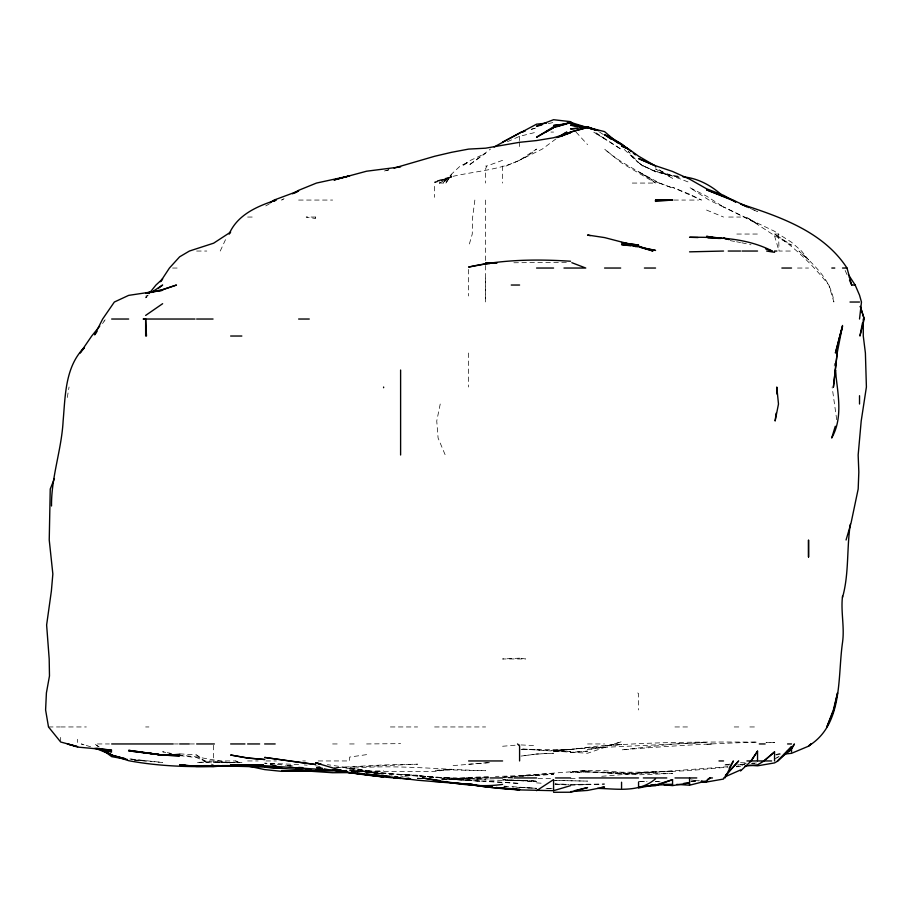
<?xml version="1.0" encoding="UTF-8"?>
<svg xmlns="http://www.w3.org/2000/svg" width="912" height="912" viewBox="0 0 912 912"><rect width="100%" height="100%" fill="white"/><g stroke="black" fill="none" stroke-linecap="round" stroke-linejoin="round"><path stroke-width="0.68" stroke-dasharray="4.56 3.42" d="M485.594 278.183L485.594 302.032L485.594 262.371M474.856 200.059L472.655 217.045L472.256 234.042L468.597 246.685M834.206 366.1L834.548 363.489M67.283 397.484L69.05 387.019M440.222 404.016L436.745 421.013L438.091 438.011L445.238 455.008M502.592 160.318L486.757 166.064L485.594 168.868L485.594 183.061M220.237 251.039L226.427 237.69M445.911 183.061L451.6 174.431L442.434 183.061L451.6 176.461L439.356 183.061L445.911 183.061L451.6 174.067L460.172 166.064L468.597 161.994L462.133 166.064L468.597 161.253L485.594 153.296L468.597 165.425L490.519 149.066M102.543 323.555L105.689 319.029L104.002 321.047M147.368 295.716L145.646 297.848L149.055 295.283M505.989 166.064L519.589 160.227L536.575 149.066C508.075 174.135 468.13 168.754 434.602 181.841L451.6 177.008L434.602 182.742L451.6 176.78L439.356 183.061M555.978 138.875L542.287 149.066L519.589 160.204M776.807 757.724L779.065 756.322M284.054 198.668L281.626 200.059L285.274 198.098M265.78 205.907L269.234 203.957M774.539 759.126L778.175 757.12M746.29 763.184L740.544 765.977L736.292 766.228M507.448 141.691L519.589 136.355L536.575 132.069M145.646 296.195L148.268 295.203M775.85 754.669L782.382 752.639M388.843 169.678L383.61 171.262L388.843 169.917M531.194 129.356L536.575 127.817L531.536 129.23M548.351 123.587L553.573 122.436M366.613 754.634L349.615 757.085L349.615 760.95L315.62 760.95M730.079 764.119L723.547 765.02L729.212 764.917M489.516 762.706L451.6 765.692M570.57 749.459L553.573 751.18L587.567 747.566L604.565 746.974L553.573 750.359C576.43 750.451 598.728 744.283 621.562 744.568L604.565 745.822C655.443 741.752 706.526 741.912 757.541 742.106C712.192 743.485 666.775 746.05 621.562 749.915L672.554 744.089L706.549 742.471L604.565 747.338L587.567 749.618L604.565 746.848L621.562 741.661L587.567 753.244L521.003 749.026L536.575 749.482L521.003 749.63M488.205 762.614L468.597 764.199M601.738 776.294L655.557 771.848L638.56 772.909L689.552 770.583L727.799 767.129M775.952 754.931L780.205 754.486M358.108 771.734L351.029 771.256L434.602 771.484L451.6 769.272L434.602 770.412L451.6 769.933L485.594 770.72C437.897 769.614 390.108 763.572 342.536 769.226M744.796 764.096L740.544 764.507L744.796 764.222M751.876 763.424L757.541 762.877M502.592 746.255L519.589 744.853M336.87 767.516L383.61 764.929L417.605 764.176L334.031 767.801M519.589 775.895L553.573 774.379L504.005 777.172L512.498 777.594M553.573 773.353L519.589 775.759M502.592 777.286L512.498 776.614M513.923 776.511L536.575 775.12M751.876 763.732L754.703 763.538M690.965 781.299L699.47 780.797M727.799 766.73L655.557 772.099L621.562 772.225L604.565 770.72L587.567 770.366L570.57 771.723L587.567 770.811C556.856 772.293 526.304 776.158 495.501 776.34M672.554 771.153L638.56 772.418M587.567 771.871L570.57 772.692L587.567 771.905L638.56 773.878L604.565 772.715L672.554 773.444L638.56 774.824L587.567 771.871L604.565 772.099M570.57 785.209L604.565 784.046L570.57 784.423L587.567 784.366M736.292 766.775L740.544 766.593M488.422 776.625L468.597 777.446L451.6 779.429L468.597 777.947L451.6 779.213L468.597 778.46L451.6 778.438L488.422 777.788M570.57 778.54L577.467 778.267M538 778.574L553.573 778.324M521.003 749.607L570.57 749.504M445.934 779.749L488.422 777.685M366.613 770.925L351.029 771.29L383.61 770.879M639.985 781.652L647.064 781.516M566.329 262.268L511.085 262.793M737.705 764.78L743.371 764.906M488.422 777.48L451.6 778.198L351.029 770.925M638.56 781.687L647.064 781.561M349.615 770.275C395.728 774.938 442.069 778.438 488.422 778.939M550.985 132.069L553.573 132.069M485.594 166.064L486.757 166.064M632.29 183.061L655.557 183.061C639.426 170.282 619.704 163.248 604.565 149.066L621.562 162.917L655.557 183.061M298.623 200.059L332.618 200.059M673.854 200.059L685.516 200.059M689.552 200.059L698.455 200.059M247.631 217.045L254.516 217.045M728.699 217.045L740.544 217.045M736.839 234.042L757.541 234.042M774.539 234.042L778.586 234.042L791.536 242.261L801.523 251.039L808.534 259.863L798.935 251.039C814.313 264.89 831.254 280.292 833.899 302.032L828.848 285.034C813.265 265.609 795.492 247.733 774.539 234.042L791.536 245.146L774.539 235.627L746.153 217.045L757.541 223.907L723.547 206.978L774.539 231.272L778.586 234.042L779.019 251.039L791.536 251.039M196.639 251.039L206.796 251.039M172.562 268.037L179.197 268.037M797.51 268.037L808.534 268.037M48.496 726.955L59.782 726.955M60.671 726.955L86.332 726.955M145.646 726.955L148.918 726.955M390.393 726.955L417.605 726.955M434.602 726.955L485.594 726.955M674.937 726.955L689.552 726.955M734.228 726.955L740.544 726.955M749.846 726.955L757.541 726.955M97.424 743.953L109.383 743.953M174.329 743.953L178.319 743.953M189.799 743.953L196.639 743.953M332.618 743.953L337.907 743.953M349.615 743.953L354.335 743.953M366.613 743.953L400.607 743.645M587.567 743.953L604.565 743.953M179.641 753.836L196.639 754.965L203.786 760.95L235.592 760.95L240.403 762.751M247.631 760.95L258.13 760.95M265.939 760.95L276.393 760.95M302.693 760.95L305.395 760.95M448.966 777.947L448.134 777.947L451.6 778.073M441.682 779.236L536.575 780.98L502.592 779.897L519.589 780.262L536.575 781.755L504.005 779.657M298.623 764.53L264.628 763.173L275.96 764.21M554.998 780.467L587.567 781.105L553.573 780.444M512.761 778.073L503.709 777.708M690.965 781.424L696.631 781.55M566.329 784.32L554.998 784.035L569.156 784.388M553.573 751.009L570.57 751.454L536.575 749.995M468.597 778.848L485.594 779.384M421.857 778.358L414.869 778.039M273.133 764.849L270.294 764.746L273.133 764.986M441.682 779.008L519.589 783.408L485.594 781.196M740.544 762.683L746.21 762.899M751.876 763.127L754.703 763.241M322.7 768.109L315.62 767.585L322.7 768.383L315.62 768.018L318.459 768.406M504.005 786.144L536.575 788.31L512.498 787.033M241.965 762.649L213.636 761.851L196.639 762.421L213.636 761.965L230.633 762.945L196.639 756.914L179.641 755.102M451.6 779.315L485.594 781.55L417.605 775.713L426.098 776.579M421.857 778.574L415.165 778.096M521.003 744.933L536.575 745.674M322.7 768.36L315.62 768.007L321.286 768.36M519.589 787.478L536.575 788.333M134.326 759.992L162.644 762.489L128.66 758.818L145.646 760.95L139.981 760.528M439.801 777.947L468.597 780.433M536.575 782.884L543.666 783.351M237.724 762.671L213.636 762.227L239.138 762.717M554.998 784.115L566.329 784.901M304.289 764.951L307.127 765.168M349.615 770.822L383.61 773.707L349.615 769.226L374.456 772.943M134.326 760.106L138.567 760.426M292.957 766.046L287.291 765.601L291.544 766.057M322.7 768.235L315.62 767.653L320.853 768.314M277.373 764.336L285.547 765.259M655.557 781.447L661.223 781.926L655.557 781.356M504.005 786.304L506.833 786.554M427.523 776.728L434.602 777.446L383.61 772.852L327.385 764.644M389.276 774.835L392.103 775.132M286.858 765.784L289.469 766.091M179.641 755.592L196.639 757.61L204.721 760.95L196.639 754.965M698.706 780.854L690.863 779.92L698.706 780.98M375.767 773.102L383.61 774.049L366.613 771.552L382.299 774.014M677.787 176.13C659.182 173.462 638.719 168.378 628.197 151.187L638.56 162.644L623.831 149.066M349.615 768.223L366.613 770.64M400.607 776.055L403.275 776.431M404.609 776.625L411.278 777.571M286.858 765.453L290.78 766.023M679.098 177.236L655.557 171.855L643.758 166.064L655.557 171.308L672.554 176.016L691.022 183.061M679.098 177.099L672.554 175.97L655.557 168.971L672.554 178.33L655.557 167.5M315.62 765.806L320.853 766.741M730.079 240.586L735.311 241.555M736.622 241.794L740.544 242.524M171.798 753.563L162.644 751.762L170.498 753.529M741.855 242.786L750.998 244.792M90.653 746.791L81.316 743.953L86.651 745.731M706.549 210.056L723.547 217.045M235.592 760.95L239.206 762.455M203.786 760.95L213.636 765.088M750.257 208.369L757.541 211.698L753.893 209.965M604.565 138.59L593.564 132.069L621.562 149.545L594.863 132.069M599.526 132.069L603.562 134.68M99.191 746.939L94.666 743.953L98.063 746.495M637.739 692.96L638.56 693.61L638.56 709.958M576.042 132.069L587.567 144.632M845.15 270.465L848.422 277.75M774.539 235.843L779.019 251.039M836.703 419.702L832.109 387.019M519.589 136.355L519.589 140.585M519.589 141.998L519.589 149.066M502.592 166.064L502.592 183.061M485.594 200.059L485.594 260.957M468.597 269.462L468.597 295.978M468.597 353.024L468.597 387.019M434.602 186.367L434.602 197.323M213.636 745.298L213.636 760.084M77.668 739.29L77.668 742.459M60.671 737.398L60.671 740.852M536.575 754.019L520.889 756.105L536.575 754.076L553.573 753.232L536.575 754.019M711.451 743.953L706.549 744.466L711.451 743.953M587.567 751.123L570.57 752.411L587.567 751.123M519.589 658.156L502.592 658.966L525.643 658.966L519.589 658.156M643.142 166.064L638.56 162.792L643.074 166.064M315.62 217.045L306.147 217.045L315.62 218.538L315.62 217.045M552.159 788.641L545.08 788.504L552.159 788.641M774.539 742.63L766.034 742.414L774.539 742.63M417.605 775.314L400.607 774.516L417.605 775.314M383.61 773.536L366.613 772.396L383.61 773.536M659.273 183.061L655.557 181.762L638.56 171.752L659.57 183.061L672.554 187.975L659.273 183.061M689.552 194.188L672.554 187.302L701.431 200.059L689.552 194.188M723.547 207.035L709.034 200.059L689.552 187.507L706.549 196.148L723.547 207.035"/><path stroke-width="1.37" d="M655.557 201.404L655.568 200.059L672.554 200.002L655.557 201.404L655.557 200.059L672.554 200.059M51.517 506C51.197 477.181 61.606 449.764 63.122 421.013C65.368 395.797 65.026 367.023 84.098 347.711M835.392 375.687L835.563 370.021L835.027 372.632M383.61 387.714L383.633 387.019M842.528 596.129C840.636 611.439 844.649 626.647 842.585 641.968L842.528 642.458C837.433 677.354 843.543 724.584 808.534 745.97L811.007 743.953L808.534 746.198L791.536 753.312L784.457 754.053M837.182 353.024L833.42 387.019L837.182 353.024L842.528 325.459L835.403 353.024L842.528 326.428L838.527 341.259M850.303 524.297C846.587 548.522 849.197 573.671 842.528 597.417M776.135 413.17L775.12 421.013L778.483 404.016L776.785 387.019L777.001 394.098M862.49 322.951L859.936 336.026L864.245 319.029L860.312 306.421M846.074 539.995L851.056 522.998L858.181 489.003L858.83 472.006L858.158 455.008L861.202 421.013L866.4 387.019L865.397 353.024L863.276 336.026L863.254 319.029L864.245 319.029L860.312 306.5M835.301 426.246L831.687 438.011C843.623 416.898 837.467 392.684 835.358 370.021M54.435 478.538L50.24 489.003L49.237 539.995L52.85 573.99L51.38 590.987L46.626 624.971L49.191 658.966L49.476 675.963L46.398 692.96L45.6 709.958L48.496 726.955L60.671 742.003L77.668 746.62M729.167 768.235L733.385 760.95L725.04 777.947L723.547 777.947M791.536 748.638L794.42 743.953L791.536 748.957L777.412 760.95L791.536 746.643L778.016 760.95L774.539 762.911L757.541 765.829L749.037 765.271M771.62 760.95L757.541 760.95L757.541 751.157L751.271 760.95L740.544 770.948L740.544 769.967L724.766 776.944M160.455 281.705L169.438 268.037L179.641 256.808L189.411 251.039L213.636 243.185L230.633 232.081L229.117 234.042C237.439 214.662 257.344 206.192 276.142 200.059L273.839 201.358M750.884 760.95L757.541 751.157M97.025 331.478L94.666 334.864L102.646 319.029L114.342 302.032L128.66 295.374L162.644 290.278L145.646 293.128L162.644 289.594L176.472 285.034L162.644 289.742M161.185 280.942L162.644 278.901L155.952 285.034L149.089 293.573M84.463 347.711L80.074 353.024L91.713 336.026L99.75 326.097M725.439 775.827L738.674 760.95L725.439 775.417M774.539 760.95L774.539 751.921L764.142 760.95L757.541 764.826L744.796 766.16M763.766 760.95L774.539 751.921M158.118 288.454L162.644 285.034L151.312 292.478M525.244 130.997L521.459 132.069L494.144 146.969M521.459 132.069L502.592 142.09M707.438 779.851L710.117 777.947L707.438 779.76M145.646 315.427L162.644 303.685M269.884 202.943L274.09 200.059L298.623 190.95L294.986 192.899M545.729 132.069L553.573 127.68L536.575 137.222L553.573 126.814L570.57 122.345L595.513 130.085M536.575 790.681L553.573 779.578L553.573 790.681L519.589 789.895L496.048 787.546L519.589 789.233M559.58 136.606L566.785 132.069L557.175 137.552M786.999 751.431L790.396 749.333M292.558 193.8L298.623 190.323L316.487 183.061L349.615 175.879L333.929 180.006L366.613 171.205L400.607 166.896M786.68 752.457L791.536 749.789L791.536 751.887M655.557 778.814C638.993 792.95 617.356 788.812 597.485 788.378M560.857 136.378L570.57 132.069L587.567 127.406L604.565 131.613L617.481 142.785M557.506 137.393L570.57 132.069L587.567 127.486L595.08 129.778M560.116 136.572L570.57 132.707L553.573 137.746L536.575 140.562L519.589 142.306L485.594 148.189L468.597 149.101L451.6 152.304L434.602 156.283L394.064 168.093M672.554 779.657L655.557 785.05L672.554 784.502L672.554 779.657L655.557 785.699L645.65 786.429M788.914 750.599L791.536 749.789M554.884 127.292L569.27 122.96M553.573 790.681L570.57 785.642M524.457 131.294L521.767 132.069L536.575 124.169L546.493 123.154M569.27 122.903L553.573 126.928L562.727 124.955M574.492 790.681L587.567 787.569L570.57 792.232L553.573 792.289M541.808 125.035L536.575 126.187L553.573 119.711L570.57 121.661L572.725 123.394M484.283 264.172L468.597 267.056C501.942 259.498 536.632 259.008 570.57 261.242M723.547 779.042L706.549 782.017L701.317 781.322M645.103 786.019L647.714 785.642M650.324 785.266L655.557 784.514L638.56 788.014L638.56 782.188M565.349 123.941L553.573 125.468L560.663 124.784M440.268 780.638L422.324 777.947C448.75 782.257 475.859 788.31 502.592 784.388M563.491 124.511L566.329 124.237M577.661 128.387L570.57 128.934L587.567 126.916L598.831 130.781M580.488 128.159L584.74 127.828M234.886 765.613C199.375 767.459 163.772 767.243 128.66 760.699L111.663 755.159L101.95 749.96M601.738 787.295L604.565 787.067L587.567 790.419L570.57 791.616M485.594 263.933L489.835 263.614M639.985 786.862L642.812 786.646M219.302 765.578L196.639 766.126L263.215 765.214L239.138 765.51M683.886 783.328L689.552 782.929L672.554 785.608L664.061 784.833M689.552 251.849L723.547 251.039M230.633 765.624L213.636 766.513L196.639 765.67C224.99 765.943 253.285 766.456 281.626 767.881L264.628 767.254L315.62 770.697L341.111 770.218L332.618 770.868L315.62 770.321M243.39 765.613L222.14 765.601M239.138 765.35L263.215 764.883M256.135 764.712L230.633 764.746L264.628 765.692L346.777 771.153M496.926 262.759L485.594 262.975L496.926 262.884M263.215 765.054L247.631 765.316L263.215 765.476M298.623 771.119L281.626 771.347L264.628 769.58L247.631 765.977M315.62 771.187L281.626 770.651L292.957 770.971M349.615 772.601L332.618 772.726L298.623 770.446L307.127 770.811M213.636 766.422L196.639 766.479L179.641 764.849L196.639 766.251L179.641 765.305L185.307 765.385M728.209 251.039L740.544 251.039M742.083 251.039L757.541 251.039M776.876 251.039L774.539 251.039L774.539 252.316L766.661 251.039M536.575 268.037L553.573 268.037M563.958 268.037L585.755 268.037L571.835 262.69M604.565 268.037L620.684 268.037M644.408 268.037L655.557 268.037M781.858 268.037L791.536 268.037M831.812 268.037L834.776 268.037M842.528 268.037L846.997 268.037L851.694 285.034L855.16 285.034L859.526 295.169L861.475 302.032L859.526 319.029M511.244 285.034L519.589 285.034M849.995 302.032L859.526 302.032M111.663 319.029L128.66 319.029M195.02 319.029L143.138 319.029L145.646 319.04L146.49 336.026M196.639 319.029L213.043 319.029M298.623 319.029L309.271 319.029M230.633 336.026L241.84 336.026M111.663 743.953L173.246 743.953M179.641 743.953L189.194 743.953M196.639 743.953L214.377 743.953M230.633 743.953L244.94 743.953M247.631 743.953L259.635 743.953M264.628 743.953L275.185 743.953M759.32 743.953L765.145 743.953M787.569 743.953L791.536 743.953M468.597 760.95L502.592 760.95M718.987 760.95L723.547 760.95M746.928 760.95L757.142 760.95M490.143 777.947L502.592 777.947M514.094 777.947L536.575 777.947M555.488 777.947L570.57 777.947M579.245 777.947L638.56 777.947M643.313 777.947L655.557 777.947M656.446 777.947L666.763 777.947M675.017 777.947L689.552 777.947M689.928 777.947L696.779 777.947M712.443 777.947L709.593 777.947L706.549 780.911L689.552 785.209L676.807 784.4M203.729 765.624L213.636 765.738M273.133 765.613L275.96 765.67M702.297 781.687L706.549 781.789L701.317 781.162M664.061 784.274L672.554 784.502M698.056 237.553L689.552 237.28C717.619 237.097 746.746 237.85 772.259 251.039L765.567 248.851M707.963 237.895L720.719 238.477M298.623 767.425L302.875 767.63M335.228 770.23C360.103 774.641 385.274 777.719 410.525 778.973M346.777 771.7L332.618 770.173L343.949 770.948M434.602 781.413C463.102 782.416 491.078 788.857 519.589 789.758L502.592 788.378M389.276 776.18L349.615 772.92L315.62 762.808L320.853 764.108M394.942 776.579L397.769 776.773M76.369 746.29L67.328 743.953L77.668 747.088L111.663 750.2L97.276 748.342M393.665 777.947L400.607 778.46M332.618 770.241L346.777 771.324L334.031 770.184M502.592 788.39L485.594 786.976L468.597 784.183L485.594 786.383M324.125 769.238L328.366 769.637M305.702 769.329L311.368 769.899M324.125 769.283L328.366 769.728M366.613 774.014L417.605 780.227L468.597 784.411L455.521 783.02M587.567 127.133L570.57 125.229L577.114 126.323M357.458 772.931L360.069 773.239M624.184 243.31L638.56 245.066L621.562 242.615L638.56 246.422L604.565 237.587L587.567 235.022L590.189 235.661M333.929 770.127L347.005 771.746L335.228 770.116M630.716 245.807L621.562 244.621L638.56 246.069L652.912 251.039L639.871 247.198M634.638 246.308L637.26 246.639M289.252 760.95L264.628 757.427L315.62 764.53L290.586 761.155M722.236 238.431L706.549 236.345L713.093 237.508M296.012 768.28L298.623 768.622M683.02 176.837C697.463 178.114 710.539 185.113 721.278 194.598M353.537 772.988L357.458 773.547M360.069 773.912L383.61 776.899L352.226 772.84M318.231 763.321L315.62 762.945L320.853 764.199M469.897 783.83L472.519 784.229M481.673 785.62L484.283 786.007M579.724 126.757L582.346 127.19M715.703 237.975L718.314 238.442M127.349 759.445L111.663 756.641L103.729 750.724M642.481 248.03L655.557 250.435L639.871 247.095M94.666 748.387L111.663 751.887L95.965 748.25M638.56 246.81L621.562 242.569L635.949 246.582M111.663 755.159L124.727 758.613L111.663 755.159L108.254 752.924M584.957 127.361L570.57 123.473L583.646 127.156M587.567 127.612L591.546 128.945M595.502 130.006L587.567 126.916L592.355 128.98M95.965 748.478L111.663 754.874L101.95 749.835M611.371 139.365L604.565 134.566L621.562 144.233L628.391 149.066L621.562 146.057L628.71 149.066L638.56 156.157L655.557 166.064L638.56 158.563L655.557 165.745L672.554 171.467L689.552 179.128L706.549 188.784L723.547 195.293L735.79 201.974M731.777 200.059L706.549 189.833L733.066 200.059L749.037 207.662M746.609 206.716L740.544 203.946C779.92 216.76 823.274 231.523 846.997 268.037M733.031 200.697L735.539 201.974M604.565 134.566L628.391 149.066M608.213 135.888L621.562 143.993L631.229 151.552M633.327 153.205L635.425 154.858M517.549 743.953L519.589 745.982L519.589 760.95M848.502 274.843L855.16 285.034M849.505 280.178L851.694 285.034M859.526 395.705L859.526 404.016M689.552 778.301L689.552 784.958M621.562 782.222L621.562 788.207M400.607 370.021L400.607 455.008M145.646 319.04L145.646 336.026M837.524 692.96L833.842 709.958L826.853 726.955L833.374 709.958L837.524 692.96M808.545 556.993L808.534 539.995L808.534 557.015M179.641 754.452L162.644 755.25L145.646 752.662L162.644 755.09L179.641 755.866L162.644 755.068L128.66 750.827L162.644 755.125L179.641 754.452M264.628 759.514L247.631 758.1L230.633 755.022L247.631 757.94L264.628 759.514M162.644 755.09L128.66 750.337L162.644 755.125M492.127 787.045L488.205 786.543L492.127 787.045M728.779 239.48L723.547 238.135L728.779 239.48"/></g></svg>
